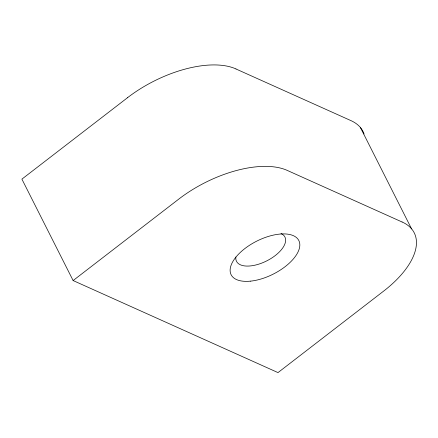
<?xml version="1.0" encoding="UTF-8"?>
<svg xmlns="http://www.w3.org/2000/svg" width="438" height="438" viewBox="0 0 438 438"><rect width="100%" height="100%" fill="white"/><g stroke="black" fill="none" stroke-linecap="round" stroke-linejoin="round"><path stroke-width="0.66" d="M127.469 97.751L21.9 179.131L73.119 280.55L277.999 372.601L383.551 291.177A84.605 41.117 -26.8 0 0 402.117 221.989M73.119 280.55L178.688 199.17A84.611 41.139 -26.8 0 1 287.175 170.382L402.095 222.006M235.945 68.974L350.876 120.587A84.605 41.139 -26.8 0 1 364.049 133.951M360.392 127.513L411.61 228.932M127.453 97.745A84.611 41.161 -26.8 0 1 235.983 68.941M280.993 233.531A27.09 13.173 -26.6 0 1 267.333 260.588A27.09 13.173 -26.6 0 1 235.863 257.007M250.405 281.158A37.925 18.44 -26.8 0 0 299.68 243.156A37.925 18.44 -26.8 0 0 244.831 248.587A37.925 18.44 -26.8 0 0 250.405 281.158"/></g></svg>
